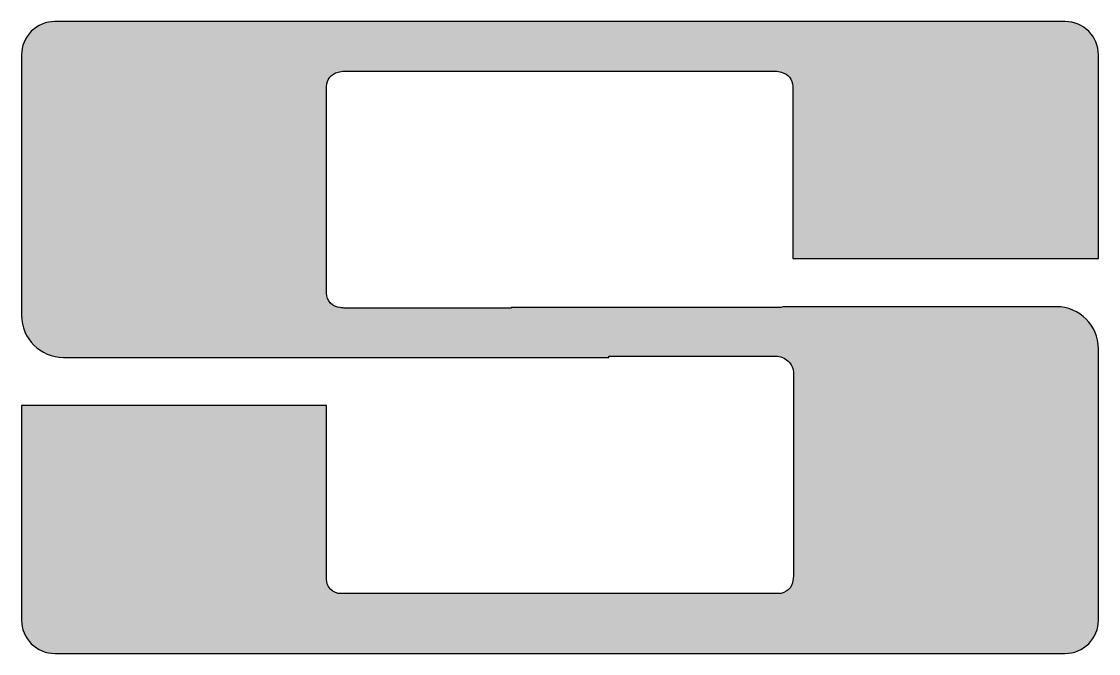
# Model space of a CAD drawing. Extents: x 0 to 6.82, y 0 to 4.
import ezdxf

# ---------------------------------------------------------------- set-up
doc = ezdxf.new("R2010")
doc.units = 0
doc.header["$MEASUREMENT"] = 0
doc.layers.get('0').update_dxf_attribs({"linetype": 'CONTINUOUS'})

msp = doc.modelspace()

# ---------------------------------------------------------------- hatches: boundary and pattern name
msp.add_hatch(color=7).paths.add_polyline_path([(4.8216, 2.1962, -0.084083), (4.7915, 2.1911), (3.1004, 2.1911), (3.1004, 2.1882), (2.0437, 2.1882, -0.058569), (2.0178, 2.1913, -0.39639), (1.9319, 2.2826), (1.9319, 2.2999), (1.932, 3.5761), (1.9319, 3.5911, -0.355026), (2.0047, 3.6807, -0.089509), (2.0437, 3.6877), (4.7715, 3.6877, -0.09045), (4.8109, 3.6805, -0.352867), (4.883, 3.5911), (4.883, 3.5818, -0.012877), (4.8832, 3.5761), (4.8832, 2.5013), (6.8172, 2.5013), (6.8172, 3.7903, 0.414213), (6.6059, 4.0017), (0.213, 4.0017, 0.414214), (0.0017, 3.7903), (0.0017, 2.1415, 0.414201), (0.2671, 1.876), (3.7185, 1.876), (3.7185, 1.884), (4.7752, 1.884, -0.414214), (4.8869, 1.7724), (4.8869, 0.4962, -0.067262), (4.8829, 0.4665, -0.396687), (4.7915, 0.3805), (2.0234, 0.3805, -0.414214), (1.9319, 0.472), (1.9319, 1.571), (0.0017, 1.571), (0.0017, 0.213, 0.414214), (0.213, 0.0017), (6.6059, 0.0017, 0.414214), (6.8172, 0.213), (6.8172, 1.9308, 0.414201), (6.5518, 2.1962)])

# ---------------------------------------------------------------- linework, layer by layer
at = {"color": 7, "linetype": 'CONTINUOUS'}
msp.add_lwpolyline([(4.8216, 2.1962, -0.084083), (4.7915, 2.1911), (3.1004, 2.1911), (3.1004, 2.1882), (2.0437, 2.1882, -0.058569), (2.0178, 2.1913, -0.39639), (1.9319, 2.2826), (1.9319, 2.2999), (1.932, 3.5761), (1.9319, 3.5911, -0.355026), (2.0047, 3.6807, -0.089509), (2.0437, 3.6877), (4.7715, 3.6877, -0.09045), (4.8109, 3.6805, -0.352867), (4.883, 3.5911), (4.883, 3.5818, -0.012877), (4.8832, 3.5761), (4.8832, 2.5013), (6.8172, 2.5013), (6.8172, 3.7903, 0.414213), (6.6059, 4.0017), (0.213, 4.0017, 0.414214), (0.0017, 3.7903), (0.0017, 2.1415, 0.414201), (0.2671, 1.876), (3.7185, 1.876), (3.7185, 1.884), (4.7752, 1.884, -0.414214), (4.8869, 1.7724), (4.8869, 0.4962, -0.067262), (4.8829, 0.4665, -0.396687), (4.7915, 0.3805), (2.0234, 0.3805, -0.414214), (1.9319, 0.472), (1.9319, 1.571), (0.0017, 1.571), (0.0017, 0.213, 0.414214), (0.213, 0.0017), (6.6059, 0.0017, 0.414214), (6.8172, 0.213), (6.8172, 1.9308, 0.414201), (6.5518, 2.1962)], format="xyb", close=True, dxfattribs=at)

doc.saveas('drawing.dxf')
